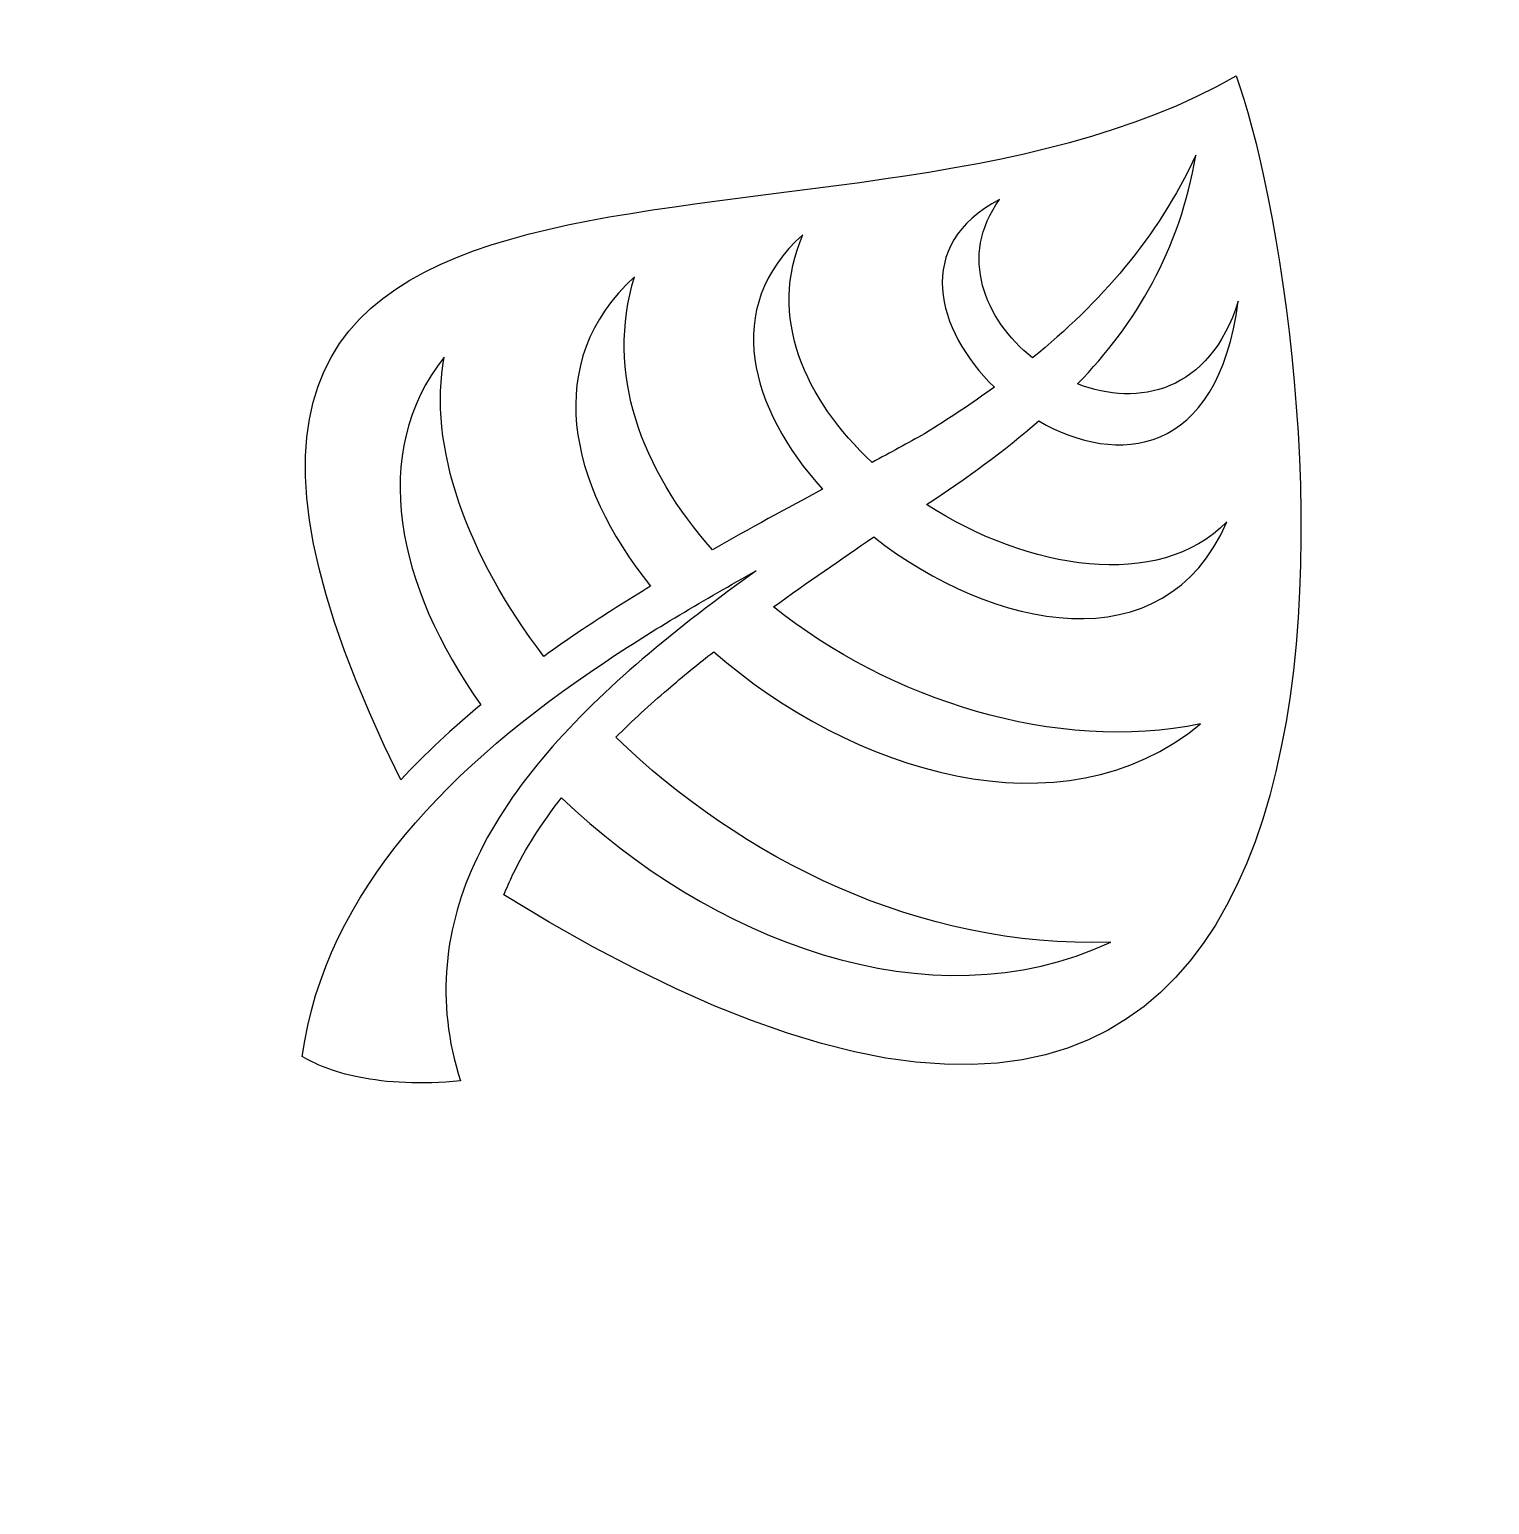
# Model space of a CAD drawing. Header units: centimetres. Extents: x -15.3 to 13.9, y -18.6 to 10.8.
import ezdxf

# ---------------------------------------------------------------- set-up
doc = ezdxf.new("R2010")
doc.units = ezdxf.units.CM
doc.header["$MEASUREMENT"] = 0
doc.layers.add('Layer 1', color=7, linetype='Continuous')

msp = doc.modelspace()

# ---------------------------------------------------------------- linework, layer by layer
at = {"layer": 'Layer 1'}
for points, knots in [([(8.81024, 9.89724), (0.77947, 5.22701), (-15.26801, 10.82043), (-7.85969, -4.15245), (-7.85969, -4.15245), (-7.36734, -3.62451), (-6.82944, -3.12692), (-6.26119, -2.65633), (-6.26119, -2.65633), (-7.9393, -0.29222), (-8.50781, 2.37237), (-6.9901, 4.2846), (-6.9901, 4.2846), (-7.32989, 2.52147), (-6.54076, 0.32305), (-5.00424, -1.68946), (-5.00424, -1.68946), (-4.75089, -1.50738), (-4.49456, -1.32918), (-4.23552, -1.15553), (-4.23552, -1.15553), (-3.78757, -0.85517), (-3.33169, -0.56657), (-2.87375, -0.28788), (-2.87375, -0.28788), (-4.52378, 1.76486), (-5.05173, 4.19441), (-3.19465, 5.8861), (-3.19465, 5.8861), (-3.78163, 3.97366), (-3.06321, 2.03321), (-1.6368, 0.43926), (-1.6368, 0.43926), (-0.89043, 0.86516), (-0.15139, 1.2671), (0.55501, 1.64729), (0.55501, 1.64729), (-0.89051, 3.25115), (-1.46454, 5.27563), (0.16597, 6.726), (0.16597, 6.726), (-0.55063, 5.09633), (0.20595, 3.43045), (1.54697, 2.18126), (1.54697, 2.18126), (1.91004, 2.37721), (2.26155, 2.5687), (2.59484, 2.75453), (2.59484, 2.75453), (3.07189, 3.05021), (3.53738, 3.35783), (3.98554, 3.6829), (3.98554, 3.6829), (2.81989, 4.82354), (2.35604, 6.52692), (4.09113, 7.42657), (4.09113, 7.42657), (3.26961, 6.30385), (3.7871, 5.03826), (4.74777, 4.26798), (4.74777, 4.26798), (6.09166, 5.36127), (7.23433, 6.65578), (8.00769, 8.31324), (8.00769, 8.31324), (7.67992, 6.40219), (6.81063, 4.95456), (5.6481, 3.74763), (5.6481, 3.74763), (6.8579, 3.28176), (8.28242, 3.57744), (8.85244, 5.39851), (8.85244, 5.39851), (8.44282, 2.27732), (6.43369, 2.10502), (4.87094, 3.00894), (4.87094, 3.00894), (4.18221, 2.40746), (3.42289, 1.8626), (2.63237, 1.33938), (2.63237, 1.33938), (4.65066, 0.03829), (7.2695, -0.39469), (8.62541, 0.99655), (8.62541, 0.99655), (7.38635, -1.8831), (3.9459, -1.16835), (1.57805, 0.6953), (1.57805, 0.6953), (0.93221, 0.25228), (0.25389, -0.21317), (-0.42257, -0.70265), (-0.42257, -0.70265), (1.90131, -2.55543), (5.20981, -3.62708), (8.10236, -3.03623), (8.10236, -3.03623), (5.32147, -5.31857), (1.13052, -3.99724), (-1.61238, -1.59632), (-1.61238, -1.59632), (-1.92358, -1.84005), (-2.22972, -2.08884), (-2.52658, -2.34324), (-2.52658, -2.34324), (-2.88998, -2.65473), (-3.23863, -2.97449), (-3.56745, -3.30151), (-3.56745, -3.30151), (-1.07827, -5.7152), (2.48968, -7.52864), (6.30846, -7.38851), (6.30846, -7.38851), (2.68918, -9.09378), (-1.71973, -7.3191), (-4.65112, -4.51105), (-4.65112, -4.51105), (-5.04244, -5.01032), (-5.37489, -5.52401), (-5.62672, -6.05102), (-5.62672, -6.05102), (-5.68955, -6.18271), (-5.74762, -6.31508), (-5.80071, -6.44816), (-5.80071, -6.44816), (13.86635, -18.61315), (10.41296, 5.5504), (8.81024, 9.89733), (8.81024, 9.89733), (8.81024, 9.89733), (8.81024, 9.89724), (8.81024, 9.89724)], [0, 0, 0, 0, 0.02941176, 0.02941176, 0.02941176, 0.02941176, 0.05882353, 0.05882353, 0.05882353, 0.05882353, 0.08823529, 0.08823529, 0.08823529, 0.08823529, 0.11764706, 0.11764706, 0.11764706, 0.11764706, 0.14705882, 0.14705882, 0.14705882, 0.14705882, 0.17647059, 0.17647059, 0.17647059, 0.17647059, 0.20588235, 0.20588235, 0.20588235, 0.20588235, 0.23529412, 0.23529412, 0.23529412, 0.23529412, 0.26470588, 0.26470588, 0.26470588, 0.26470588, 0.29411765, 0.29411765, 0.29411765, 0.29411765, 0.32352941, 0.32352941, 0.32352941, 0.32352941, 0.35294118, 0.35294118, 0.35294118, 0.35294118, 0.38235294, 0.38235294, 0.38235294, 0.38235294, 0.41176471, 0.41176471, 0.41176471, 0.41176471, 0.44117647, 0.44117647, 0.44117647, 0.44117647, 0.47058824, 0.47058824, 0.47058824, 0.47058824, 0.5, 0.5, 0.5, 0.5, 0.52941176, 0.52941176, 0.52941176, 0.52941176, 0.55882353, 0.55882353, 0.55882353, 0.55882353, 0.58823529, 0.58823529, 0.58823529, 0.58823529, 0.61764706, 0.61764706, 0.61764706, 0.61764706, 0.64705882, 0.64705882, 0.64705882, 0.64705882, 0.67647059, 0.67647059, 0.67647059, 0.67647059, 0.70588235, 0.70588235, 0.70588235, 0.70588235, 0.73529412, 0.73529412, 0.73529412, 0.73529412, 0.76470588, 0.76470588, 0.76470588, 0.76470588, 0.79411765, 0.79411765, 0.79411765, 0.79411765, 0.82352941, 0.82352941, 0.82352941, 0.82352941, 0.85294118, 0.85294118, 0.85294118, 0.85294118, 0.88235294, 0.88235294, 0.88235294, 0.88235294, 0.91176471, 0.91176471, 0.91176471, 0.91176471, 0.94117647, 0.94117647, 0.94117647, 0.94117647, 1, 1, 1, 1]), ([(-0.77032, 0.0167), (-1.78303, -0.54822), (-2.81083, -1.14916), (-3.79672, -1.81019), (-3.79672, -1.81019), (-6.81544, -3.83404), (-9.36719, -6.33658), (-9.82412, -9.67004), (-9.82412, -9.67004), (-9.60232, -9.81236), (-9.20897, -9.98478), (-8.69064, -10.08818), (-8.69064, -10.08818), (-8.13993, -10.19803), (-7.44753, -10.2364), (-6.67016, -10.16029), (-6.67016, -10.16029), (-7.17786, -8.56659), (-6.98157, -7.05884), (-6.33788, -5.71136), (-6.33788, -5.71136), (-5.62912, -4.22798), (-4.41123, -2.92068), (-3.03942, -1.74496), (-3.03942, -1.74496), (-2.31084, -1.12054), (-1.53816, -0.53575), (-0.77036, 0.01665), (-0.77036, 0.01665), (-0.77036, 0.01665), (-0.77032, 0.0167), (-0.77032, 0.0167)], [0, 0, 0, 0, 0.11111111, 0.11111111, 0.11111111, 0.11111111, 0.22222222, 0.22222222, 0.22222222, 0.22222222, 0.33333333, 0.33333333, 0.33333333, 0.33333333, 0.44444444, 0.44444444, 0.44444444, 0.44444444, 0.55555556, 0.55555556, 0.55555556, 0.55555556, 0.66666667, 0.66666667, 0.66666667, 0.66666667, 0.77777778, 0.77777778, 0.77777778, 0.77777778, 1, 1, 1, 1])]:
    msp.add_open_spline(points, degree=3, knots=knots, dxfattribs=at)

doc.saveas('drawing.dxf')
